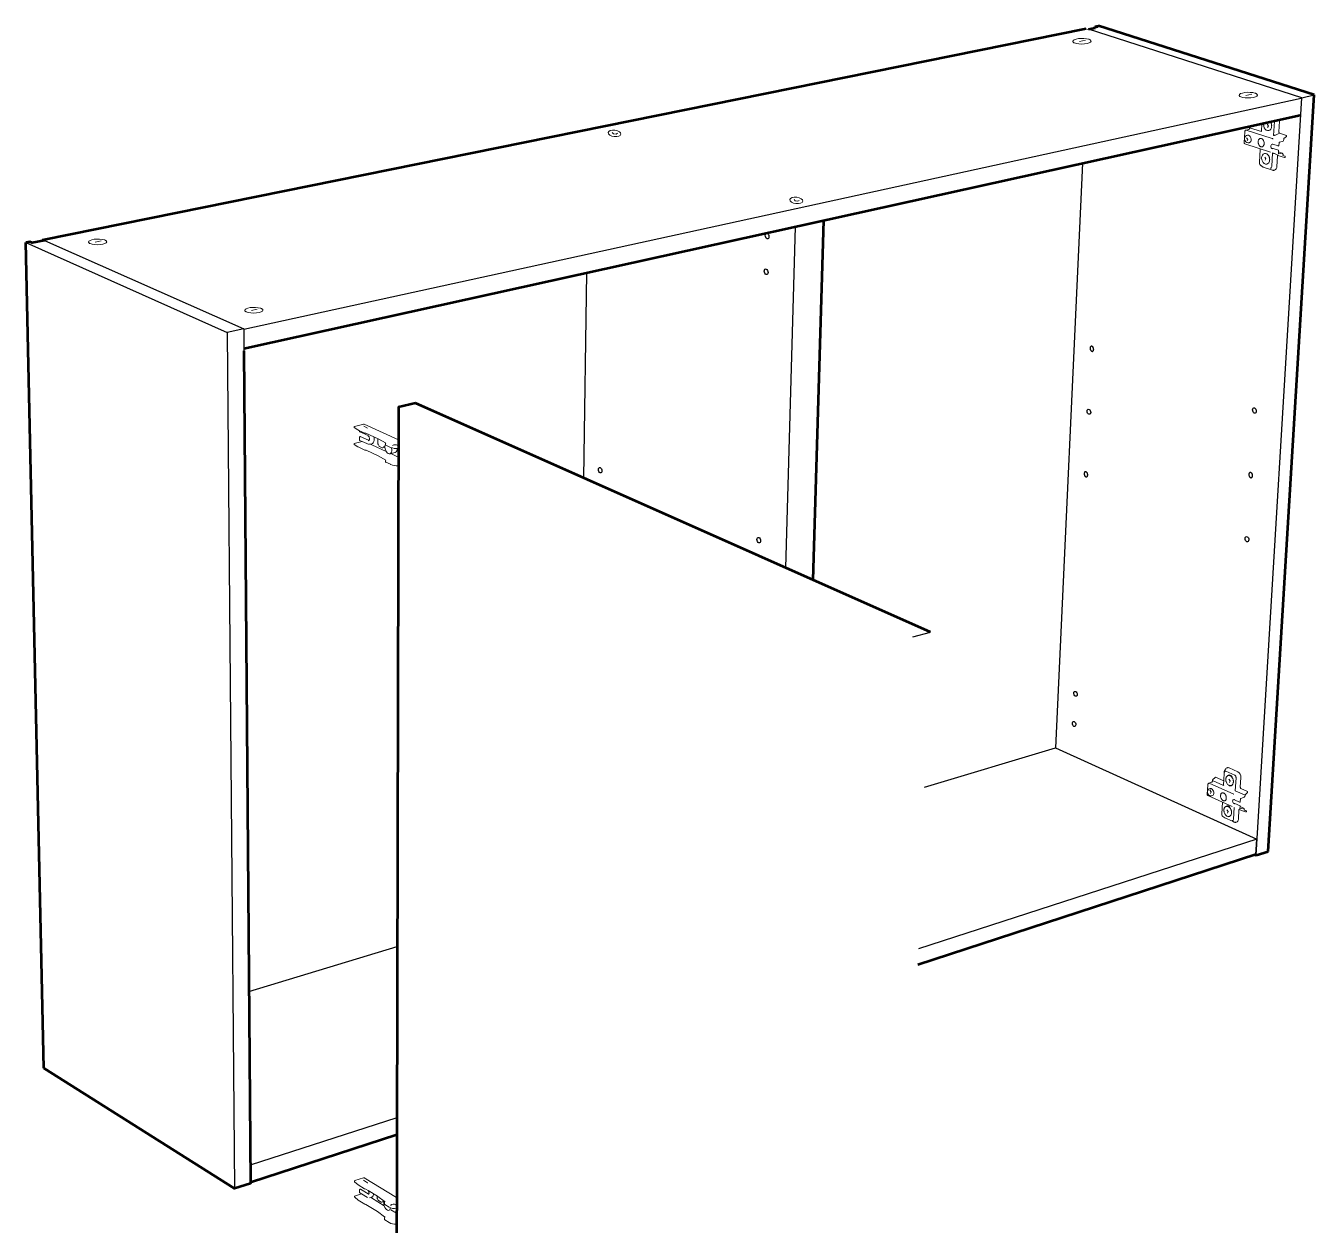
# Model space of a CAD drawing. Header units: inches. Extents: x 0.54 to 8.99, y 3.92 to 11.2.
# Drawn here: x 0.556 to 4.335, y 7.614 to 11.131 of the extents above; entities that cross this region are included whole.
import ezdxf

# ---------------------------------------------------------------- set-up
doc = ezdxf.new("R2010")
doc.units = ezdxf.units.IN
doc.header["$MEASUREMENT"] = 0
doc.layers.add('PDF_Geometry', color=7, linetype='Continuous')

msp = doc.modelspace()

# ---------------------------------------------------------------- linework, layer by layer
at = {"layer": 'PDF_Geometry', "lineweight": 53}
for points in [[(3.6662, 11.1217), (0.6053, 10.5026), (0.6054, 10.5005)], [(3.6726, 11.1211), (3.6925, 11.1252)], [(3.6726, 11.1196), (3.6726, 11.1211)], [(3.6925, 11.1252), (3.6927, 11.129)], [(3.6927, 11.129), (3.7017, 11.1308)], [(4.3347, 10.928), (3.7017, 11.1308)], [(4.1995, 8.7102), (4.3347, 10.928)], [(1.196, 10.1844), (4.2937, 10.869)], [(2.8652, 9.5061), (2.8967, 10.5603)], [(0.5682, 10.4974), (0.5561, 10.495)], [(0.6088, 8.0742), (0.5561, 10.495)], [(0.6112, 10.5017), (0.575, 10.4944), (0.5682, 10.4974)], [(1.1961, 10.1778), (1.2148, 7.7367), (1.1685, 7.7216), (0.6088, 8.0742)], [(1.6988, 10.024), (1.649, 10.0123), (1.6429, 7.4425)], [(3.2092, 9.3533), (1.6988, 10.0239)], [(4.1632, 8.7007), (3.1724, 8.3776)], [(4.1614, 8.7), (4.1643, 8.6988)], [(4.1643, 8.6988), (4.1995, 8.7102)], [(1.6439, 7.8792), (1.2148, 7.7393)]]:
    msp.add_lwpolyline(points, dxfattribs=at)
at = {"layer": 'PDF_Geometry', "lineweight": 25}
for points in [[(4.1643, 8.6988), (4.2979, 10.92), (3.6726, 11.1211)], [(3.6925, 11.1252), (3.6999, 11.1267)], [(3.6999, 11.1267), (3.6927, 11.129)], [(4.2979, 10.92), (4.3347, 10.928)], [(1.1956, 10.241), (4.2966, 10.9188)], [(3.6555, 10.728), (3.5761, 9.0142)], [(2.8967, 10.5603), (2.8122, 10.5416)], [(2.8122, 10.5416), (2.7842, 9.542)], [(0.5561, 10.495), (1.1464, 10.2313)], [(0.6053, 10.5026), (0.6085, 10.5012)], [(0.6112, 10.5017), (1.1956, 10.242), (1.1961, 10.1778)], [(2.2007, 10.4065), (2.192, 9.8049)], [(1.1956, 10.242), (1.1464, 10.2313)], [(1.1464, 10.2313), (1.1685, 7.7216)], [(3.1577, 9.3389), (3.2092, 9.3533)], [(3.192, 8.8982), (3.5761, 9.0142)], [(3.5761, 9.0142), (4.166, 8.7458)], [(4.1659, 8.7458), (3.1742, 8.4245)], [(4.1632, 8.7007), (4.1659, 8.7458)], [(1.2105, 8.2999), (1.6453, 8.4311)], [(1.6441, 7.929), (1.2144, 7.7898)]]:
    msp.add_lwpolyline(points, dxfattribs=at)
at = {"layer": 'PDF_Geometry', "lineweight": 18}
for points in [[(3.6311, 11.0807), (3.6298, 11.0813), (3.6288, 11.082), (3.6279, 11.0827), (3.6273, 11.0835), (3.6269, 11.0843), (3.6268, 11.085)], [(3.6268, 11.085), (3.6268, 11.0841)], [(3.6463, 11.0847), (3.6636, 11.0884)], [(3.673, 11.0913), (3.6732, 11.0913), (3.6735, 11.0913), (3.6737, 11.0913), (3.6739, 11.0913), (3.6741, 11.0913), (3.6743, 11.0913)], [(3.6799, 11.0864), (3.6796, 11.0873), (3.6789, 11.0881), (3.6781, 11.0889), (3.6773, 11.0894), (3.6763, 11.0901), (3.675, 11.0907), (3.6743, 11.091), (3.6743, 11.0913)], [(3.6743, 11.0906), (3.6743, 11.0909)], [(3.6801, 11.0855), (3.6801, 11.0845)], [(4.1191, 10.9225), (4.1177, 10.9232), (4.1167, 10.9239), (4.1159, 10.9246), (4.1152, 10.9254), (4.1148, 10.9261), (4.1147, 10.9269)], [(4.1147, 10.9269), (4.1147, 10.9259)], [(4.1342, 10.9265), (4.1516, 10.9302)], [(4.161, 10.9332), (4.1612, 10.9332), (4.1615, 10.9332), (4.1616, 10.9332), (4.1618, 10.9332), (4.162, 10.9332), (4.1622, 10.9332)], [(4.1679, 10.9283), (4.1675, 10.9292), (4.1669, 10.93), (4.1661, 10.9308), (4.1652, 10.9313), (4.1642, 10.932), (4.163, 10.9325), (4.1622, 10.9328), (4.1622, 10.9332)], [(4.1622, 10.9325), (4.1622, 10.9328)], [(4.1681, 10.9274), (4.1681, 10.9264)], [(4.1867, 10.8368), (4.1864, 10.8381), (4.1864, 10.8394), (4.1863, 10.8407), (4.1863, 10.842), (4.1863, 10.8433), (4.1864, 10.8445), (4.1866, 10.8454)], [(4.2059, 10.8497), (4.2063, 10.8491), (4.2069, 10.8481), (4.2076, 10.8469), (4.2081, 10.8458), (4.2085, 10.8446), (4.2089, 10.8434), (4.2093, 10.8421), (4.2096, 10.8409), (4.2097, 10.8396), (4.2098, 10.8382), (4.2099, 10.837), (4.2098, 10.8358), (4.2097, 10.8345), (4.2095, 10.8333), (4.2092, 10.8321), (4.2091, 10.832)], [(4.2063, 10.8498), (4.2063, 10.8496), (4.2064, 10.8494), (4.2065, 10.8492), (4.2065, 10.849), (4.2066, 10.8489), (4.2066, 10.8487)], [(4.2154, 10.8088), (4.2179, 10.8506)], [(4.2179, 10.8506), (4.218, 10.8509), (4.218, 10.8512), (4.2179, 10.8515), (4.2179, 10.8517), (4.2179, 10.8519), (4.2179, 10.8523)], [(4.2331, 10.8161), (4.2325, 10.8163), (4.2319, 10.8168), (4.2315, 10.8175), (4.2312, 10.8182), (4.231, 10.8191), (4.231, 10.8199), (4.2328, 10.8508)], [(4.2325, 10.8555), (4.2327, 10.8539), (4.2328, 10.8523), (4.2328, 10.8508)], [(2.2796, 10.8143), (2.2762, 10.8176)], [(2.2873, 10.8133), (2.2796, 10.8144)], [(2.2914, 10.8155), (2.2873, 10.8133)], [(4.1311, 10.7853), (4.1305, 10.7856), (4.13, 10.786), (4.1296, 10.7867), (4.1293, 10.7874), (4.1292, 10.7882), (4.1292, 10.7891), (4.1309, 10.8198)], [(4.1309, 10.8198), (4.1311, 10.8209), (4.1314, 10.8219), (4.1319, 10.8229), (4.1325, 10.8237), (4.1331, 10.8244), (4.1339, 10.8249), (4.1346, 10.8252), (4.2111, 10.7999)], [(4.1453, 10.832), (4.1452, 10.8306), (4.145, 10.8297), (4.1448, 10.829), (4.1443, 10.8282), (4.1439, 10.8277), (4.1433, 10.8272), (4.1427, 10.827), (4.1346, 10.8252)], [(4.1423, 10.8097), (4.1412, 10.81), (4.1403, 10.8101), (4.1392, 10.8099)], [(4.1453, 10.832), (4.1798, 10.8206), (4.1813, 10.8442)], [(4.1453, 10.832), (4.1454, 10.8327), (4.1456, 10.8333), (4.1458, 10.834), (4.1462, 10.8346), (4.1467, 10.835)], [(4.1493, 10.8371), (4.1467, 10.835)], [(4.1964, 10.842), (4.2001, 10.8374), (4.1981, 10.8327)], [(4.221, 10.8106), (4.2206, 10.8104), (4.2201, 10.8103), (4.2192, 10.81), (4.2184, 10.8097), (4.2174, 10.8095), (4.2165, 10.8092), (4.2154, 10.8088)], [(4.2293, 10.8145), (4.221, 10.8106)], [(4.2313, 10.8157), (4.2311, 10.8156), (4.2309, 10.8154), (4.2308, 10.8151), (4.2307, 10.8148)], [(4.2331, 10.8161), (4.2313, 10.8157)], [(4.2331, 10.8161), (4.2533, 10.8095), (4.2516, 10.8091)], [(4.2068, 10.7601), (4.131, 10.7851)], [(4.1362, 10.8024), (4.14, 10.7977), (4.1379, 10.7931)], [(4.1435, 10.7879), (4.1435, 10.7878), (4.1434, 10.7878), (4.1433, 10.7878), (4.1432, 10.7879)], [(4.1485, 10.7922), (4.1485, 10.7922)], [(4.1783, 10.7759), (4.1772, 10.7765), (4.176, 10.7773), (4.1749, 10.7782), (4.1744, 10.7788), (4.1738, 10.7793), (4.1728, 10.7806), (4.172, 10.7822), (4.1713, 10.7837), (4.1709, 10.7854), (4.1705, 10.7869), (4.1703, 10.7883), (4.1702, 10.7898), (4.1702, 10.7912), (4.1704, 10.7925), (4.1706, 10.7939), (4.171, 10.7952), (4.1715, 10.7963), (4.1722, 10.7976), (4.173, 10.7986), (4.1739, 10.7995), (4.1749, 10.8001), (4.1755, 10.8004), (4.1762, 10.8006), (4.1767, 10.8007), (4.1774, 10.8008), (4.1785, 10.8007), (4.1797, 10.8004)], [(4.1764, 10.7702), (4.1763, 10.7697), (4.1762, 10.7693), (4.1761, 10.7689), (4.176, 10.7686), (4.1759, 10.7683), (4.1759, 10.7679)], [(4.2145, 10.7994), (4.2137, 10.7996), (4.213, 10.7997), (4.212, 10.7999), (4.2111, 10.7999)], [(4.2129, 10.771), (4.2126, 10.7708), (4.2123, 10.7704), (4.2122, 10.7701)], [(4.2146, 10.7714), (4.2129, 10.771)], [(4.2131, 10.784), (4.2287, 10.7788), (4.2288, 10.7785), (4.2289, 10.7783), (4.2291, 10.7781)], [(4.2131, 10.784), (4.2131, 10.7837), (4.2132, 10.7835), (4.2134, 10.7834)], [(4.2303, 10.7661), (4.2146, 10.7714)], [(4.2291, 10.7781), (4.2292, 10.7781), (4.2293, 10.7781), (4.231, 10.7785)], [(4.231, 10.7785), (4.2316, 10.7878)], [(4.2328, 10.7896), (4.2324, 10.7893), (4.2319, 10.789), (4.2317, 10.7884), (4.2316, 10.7878)], [(4.1737, 10.7307), (4.1759, 10.7679)], [(4.1756, 10.7687), (4.1757, 10.7687), (4.1758, 10.7687)], [(4.1759, 10.7679), (4.1759, 10.7681)], [(4.1894, 10.7456), (4.1932, 10.741), (4.1912, 10.7364)], [(4.1979, 10.7537), (4.1976, 10.7539), (4.1972, 10.7544), (4.1968, 10.7547), (4.1963, 10.755), (4.1959, 10.7552), (4.1955, 10.7554), (4.1952, 10.7554)], [(4.1978, 10.7536), (4.1979, 10.7537), (4.1979, 10.7538)], [(4.1983, 10.7531), (4.1981, 10.7535), (4.1979, 10.7537)], [(4.199, 10.7524), (4.1997, 10.7516), (4.2004, 10.7506), (4.2011, 10.7496), (4.2016, 10.7485), (4.2022, 10.7473), (4.2027, 10.7461), (4.2031, 10.7449), (4.2033, 10.7436), (4.2036, 10.7423), (4.2038, 10.7411), (4.2039, 10.7398), (4.204, 10.7385), (4.2039, 10.7373), (4.2038, 10.7361), (4.2036, 10.7349), (4.2033, 10.7336), (4.2033, 10.7335)], [(4.2102, 10.7181), (4.2125, 10.7582)], [(4.2125, 10.7591), (4.2125, 10.7591)], [(4.2142, 10.7576), (4.2126, 10.7582)], [(4.2152, 10.7574), (4.2157, 10.7571), (4.2162, 10.7568), (4.2166, 10.7565), (4.2169, 10.7563), (4.2174, 10.756), (4.2178, 10.7559)], [(4.2257, 10.7528), (4.2178, 10.7559)], [(4.2258, 10.7546), (4.2258, 10.7546)], [(4.2267, 10.751), (4.2268, 10.751), (4.2269, 10.751), (4.227, 10.751), (4.227, 10.751), (4.2272, 10.751), (4.2273, 10.751), (4.2271, 10.7511), (4.227, 10.7513), (4.227, 10.7516)], [(4.2269, 10.749), (4.227, 10.7498), (4.2271, 10.7503), (4.2275, 10.7509), (4.2273, 10.751)], [(4.2275, 10.7509), (4.2475, 10.7442), (4.2473, 10.7444), (4.2473, 10.7446), (4.2472, 10.7449)], [(4.2298, 10.7569), (4.23, 10.7609)], [(4.2301, 10.7559), (4.2308, 10.7556), (4.2303, 10.7556), (4.2301, 10.7559), (4.2298, 10.7563), (4.2298, 10.7569)], [(4.2405, 10.7573), (4.23, 10.7609), (4.2303, 10.7661)], [(4.2405, 10.7573), (4.2398, 10.7575), (4.2389, 10.7574), (4.2308, 10.7556)], [(4.2431, 10.7523), (4.2431, 10.7535), (4.2429, 10.7546), (4.2425, 10.7555), (4.242, 10.7564), (4.2413, 10.757), (4.2405, 10.7573)], [(4.2431, 10.7523), (4.243, 10.7509), (4.2496, 10.7481)], [(4.2477, 10.7442), (4.2476, 10.7442), (4.2475, 10.7442)], [(4.2496, 10.7481), (4.2494, 10.7446), (4.2477, 10.7442)], [(4.1808, 10.7196), (4.1813, 10.7191), (4.1822, 10.7183), (4.183, 10.7177), (4.1838, 10.7172), (4.1846, 10.7167), (4.1854, 10.7164), (4.1852, 10.7165), (4.1851, 10.7167), (4.1851, 10.717)], [(2.8125, 10.6179), (2.8092, 10.6211)], [(2.8203, 10.6168), (2.8125, 10.6179)], [(2.8244, 10.619), (2.8203, 10.6168)], [(0.7448, 10.4922), (0.7434, 10.4929), (0.7424, 10.4935), (0.7416, 10.4943), (0.7409, 10.4951), (0.7405, 10.4958), (0.7404, 10.4966)], [(0.7404, 10.4966), (0.7404, 10.4956)], [(0.7599, 10.4962), (0.7773, 10.4999)], [(0.7867, 10.5029), (0.7869, 10.5029), (0.7872, 10.5029), (0.7873, 10.5029), (0.7875, 10.5029), (0.7877, 10.5029), (0.7879, 10.5029)], [(0.7936, 10.498), (0.7932, 10.4988), (0.7925, 10.4997), (0.7918, 10.5004), (0.7909, 10.501), (0.7899, 10.5017), (0.7887, 10.5022), (0.7879, 10.5025), (0.7879, 10.5029)], [(0.7879, 10.5021), (0.7879, 10.5025)], [(0.7938, 10.497), (0.7938, 10.4961)], [(1.2025, 10.2921), (1.2012, 10.2928), (1.2002, 10.2934), (1.1993, 10.2942), (1.1987, 10.2949), (1.1983, 10.2957), (1.1982, 10.2964)], [(1.1982, 10.2964), (1.1982, 10.2955)], [(1.2177, 10.2961), (1.235, 10.2998)], [(1.2444, 10.3028), (1.2446, 10.3028), (1.2449, 10.3028), (1.2451, 10.3028), (1.2453, 10.3028), (1.2455, 10.3028), (1.2457, 10.3028)], [(1.2513, 10.2979), (1.251, 10.2987), (1.2503, 10.2996), (1.2495, 10.3003), (1.2487, 10.3009), (1.2477, 10.3015), (1.2464, 10.3021), (1.2457, 10.3024), (1.2457, 10.3028)], [(1.2457, 10.302), (1.2457, 10.3024)], [(1.2515, 10.2969), (1.2515, 10.296)], [(1.52, 9.9565), (1.52, 9.9564), (1.5199, 9.9564), (1.5198, 9.9564), (1.5198, 9.9564), (1.5197, 9.9564), (1.5196, 9.9564), (1.5196, 9.9562), (1.5195, 9.9562), (1.5195, 9.9562), (1.5194, 9.9561), (1.5194, 9.956), (1.5193, 9.956), (1.5193, 9.9559), (1.5193, 9.9558), (1.5193, 9.9557), (1.5193, 9.9556), (1.5193, 9.9555), (1.5194, 9.9554)], [(1.5193, 9.953), (1.5193, 9.9528), (1.5194, 9.9527), (1.5194, 9.9554)], [(1.5194, 9.9554), (1.5195, 9.9558), (1.5196, 9.9562), (1.5199, 9.9563), (1.5203, 9.9564), (1.5202, 9.9565), (1.52, 9.9565)], [(1.5195, 9.9527), (1.5194, 9.9527)], [(1.5303, 9.9458), (1.5195, 9.9527)], [(1.5203, 9.9564), (1.5473, 9.9628)], [(1.5348, 9.9413), (1.5348, 9.9437), (1.5303, 9.9458)], [(1.5538, 9.9362), (1.5503, 9.9366), (1.5348, 9.9437)], [(1.535, 9.9436), (1.535, 9.9411), (1.5348, 9.9412), (1.5348, 9.9413)], [(1.5348, 9.9413), (1.5348, 9.9412), (1.5348, 9.9411), (1.5348, 9.941), (1.5348, 9.941), (1.5349, 9.941), (1.5349, 9.9409), (1.5349, 9.9408), (1.535, 9.9408), (1.535, 9.9407), (1.5351, 9.9407), (1.5351, 9.9406), (1.5352, 9.9406), (1.5352, 9.9405), (1.5353, 9.9405), (1.5354, 9.9405), (1.5351, 9.9408), (1.535, 9.9411)], [(1.5615, 9.9142), (1.5623, 9.9147), (1.5629, 9.9156), (1.5634, 9.9166), (1.5637, 9.9178), (1.5639, 9.9191), (1.5639, 9.9207), (1.5637, 9.9222), (1.5634, 9.9238), (1.5629, 9.9252), (1.5623, 9.9266), (1.5615, 9.9278), (1.5607, 9.9289), (1.5598, 9.9297), (1.5356, 9.9406)], [(1.5488, 9.9627), (1.5486, 9.9628), (1.5483, 9.9629), (1.5481, 9.9629), (1.5477, 9.9629), (1.5474, 9.9629), (1.547, 9.9629), (1.5472, 9.9629), (1.5473, 9.9628)], [(1.5473, 9.9628), (1.548, 9.9628), (1.5488, 9.9627)], [(1.5478, 9.9568), (1.5584, 9.9514)], [(1.6488, 9.9173), (1.5488, 9.9627)], [(1.5193, 9.9063), (1.5194, 9.9063)], [(1.5193, 9.9062), (1.5193, 9.9063)], [(1.5193, 9.9038), (1.5193, 9.9037), (1.5193, 9.9036), (1.5193, 9.9035), (1.5194, 9.9035), (1.5194, 9.9034), (1.5194, 9.9033), (1.5195, 9.9033), (1.5195, 9.9032), (1.5195, 9.9031), (1.5196, 9.9031), (1.5196, 9.903), (1.5197, 9.903), (1.5198, 9.903), (1.5198, 9.9029), (1.5195, 9.9032), (1.5194, 9.9036)], [(1.5193, 9.9038), (1.5193, 9.9037), (1.5194, 9.9036)], [(1.5194, 9.9063), (1.5194, 9.9062), (1.5195, 9.9062), (1.5427, 9.9117)], [(1.5194, 9.9036), (1.5194, 9.9063)], [(1.5306, 9.8959), (1.5304, 9.8962), (1.5303, 9.8966), (1.5194, 9.9036)], [(1.5348, 9.9156), (1.5348, 9.9253), (1.5348, 9.9254), (1.5348, 9.9255), (1.5348, 9.9256), (1.5349, 9.9256), (1.5349, 9.9257), (1.5349, 9.9257), (1.535, 9.9257), (1.535, 9.9258), (1.5351, 9.926), (1.5352, 9.926), (1.5352, 9.926), (1.5353, 9.926), (1.5353, 9.9261), (1.5354, 9.9261), (1.5355, 9.9261), (1.5356, 9.9261)], [(1.535, 9.9251), (1.5348, 9.9252), (1.5348, 9.9253)], [(1.5426, 9.9118), (1.535, 9.9153), (1.5348, 9.9154), (1.5348, 9.9156)], [(1.5355, 9.9261), (1.5356, 9.9261), (1.5357, 9.9261), (1.5354, 9.9259), (1.5351, 9.9256), (1.535, 9.9251)], [(1.5356, 9.9261), (1.5371, 9.9265), (1.5372, 9.9265), (1.5372, 9.9265), (1.5373, 9.9265), (1.5374, 9.9265), (1.5375, 9.9265), (1.5376, 9.9265)], [(1.5372, 9.9265), (1.5357, 9.9261)], [(1.5376, 9.9265), (1.5374, 9.9265), (1.5372, 9.9265), (1.5372, 9.9265), (1.5371, 9.9265)], [(1.5616, 9.9156), (1.5614, 9.9156), (1.5611, 9.9156), (1.5372, 9.9265)], [(1.5425, 9.9118), (1.5629, 9.9034)], [(1.5896, 9.9198), (1.5538, 9.9361)], [(1.5592, 9.9295), (1.559, 9.9298), (1.5589, 9.9303)], [(1.5622, 9.9154), (1.5621, 9.9153), (1.5617, 9.9151), (1.5614, 9.915), (1.5609, 9.915), (1.5603, 9.915)], [(1.5621, 9.9154), (1.5616, 9.9155), (1.5611, 9.9156)], [(1.5633, 9.9038), (1.571, 9.9056)], [(1.5658, 9.9043), (1.5711, 9.9019)], [(1.5711, 9.9019), (1.6133, 9.8826)], [(1.589, 9.9201), (1.589, 9.9055)], [(1.5897, 9.9024), (1.5894, 9.9034), (1.5891, 9.9044), (1.589, 9.9054)], [(1.5913, 9.9189), (1.5896, 9.9198)], [(1.5902, 9.9021), (1.5921, 9.8981), (1.5927, 9.8975), (1.5931, 9.8971), (1.6015, 9.8935)], [(1.6096, 9.8951), (1.6095, 9.8971), (1.6096, 9.899), (1.6099, 9.9009), (1.6102, 9.9026), (1.6107, 9.9042), (1.6114, 9.9056), (1.6114, 9.9077), (1.5914, 9.9189)], [(1.6114, 9.9056), (1.6116, 9.9058), (1.6117, 9.9062)], [(1.6121, 9.9073), (1.6121, 9.9073), (1.612, 9.9073)], [(1.5307, 9.8959), (1.5306, 9.8959)], [(1.5506, 9.8868), (1.5306, 9.8959)], [(1.5507, 9.8868), (1.5506, 9.8868)], [(1.5541, 9.8862), (1.5507, 9.8868)], [(1.5541, 9.8862), (1.5541, 9.8862)], [(1.5898, 9.8698), (1.5541, 9.8862)], [(1.5898, 9.8698), (1.612, 9.8574), (1.6113, 9.8554)], [(1.6031, 9.8938), (1.6026, 9.8935), (1.602, 9.8933), (1.6015, 9.8935)], [(1.6015, 9.8935), (1.603, 9.8937)], [(1.603, 9.8937), (1.603, 9.8938), (1.6031, 9.8938)], [(1.603, 9.8937), (1.603, 9.8937)], [(1.6032, 9.8939), (1.6031, 9.8938)], [(1.604, 9.8951), (1.6044, 9.8954), (1.6048, 9.8956)], [(1.6063, 9.896), (1.6048, 9.8956), (1.6052, 9.8956), (1.6057, 9.8955)], [(1.608, 9.8958), (1.6077, 9.8959), (1.6074, 9.896), (1.6071, 9.896), (1.6068, 9.8961), (1.6066, 9.896), (1.6063, 9.896), (1.6068, 9.896), (1.6072, 9.8959)], [(1.6096, 9.8948), (1.6072, 9.8959), (1.6076, 9.8959), (1.608, 9.8958)], [(1.6091, 9.8939), (1.6097, 9.894)], [(1.6097, 9.8938), (1.6094, 9.8938), (1.6091, 9.8939)], [(1.6268, 9.8765), (1.6487, 9.8665)], [(1.6113, 9.8525), (1.6113, 9.8552), (1.6113, 9.8553), (1.6113, 9.8554)], [(1.6124, 9.8513), (1.6117, 9.8517), (1.6114, 9.8521), (1.6113, 9.8525)], [(1.6121, 9.8578), (1.612, 9.8579), (1.6119, 9.8579)], [(1.6128, 9.8507), (1.6125, 9.851), (1.6124, 9.8513)], [(4.0802, 8.9554), (4.0815, 8.9557), (4.0826, 8.9557), (4.0839, 8.9554), (4.0851, 8.955)], [(4.0362, 8.9178), (4.0361, 8.9165), (4.036, 8.9157), (4.0358, 8.915), (4.0354, 8.9143), (4.0349, 8.9137), (4.0343, 8.9133), (4.0338, 8.913), (4.026, 8.9105)], [(4.0377, 8.9207), (4.0372, 8.9203), (4.0368, 8.9197), (4.0365, 8.9191), (4.0363, 8.9185), (4.0362, 8.9178), (4.0687, 8.9036)], [(4.0432, 8.9263), (4.0432, 8.9256), (4.0377, 8.9207)], [(4.0438, 8.9272), (4.0435, 8.9271), (4.0433, 8.9267), (4.0432, 8.9263)], [(4.0455, 8.9277), (4.0438, 8.9272)], [(4.0455, 8.9277), (4.0691, 8.9172), (4.0685, 8.9079)], [(4.0762, 8.9147), (4.0759, 8.9159), (4.0756, 8.9171), (4.0753, 8.9184), (4.0752, 8.9196), (4.0751, 8.9207), (4.0752, 8.922), (4.0752, 8.9231), (4.0754, 8.9242), (4.0757, 8.9253), (4.076, 8.9263), (4.0764, 8.9274), (4.0768, 8.9283), (4.0773, 8.9291), (4.0779, 8.9299), (4.0785, 8.9307), (4.0793, 8.9312), (4.08, 8.9318), (4.0808, 8.9322), (4.0817, 8.9325), (4.0825, 8.9327), (4.0833, 8.9329), (4.0841, 8.9329), (4.0849, 8.9329), (4.0858, 8.9327), (4.0869, 8.9325), (4.0881, 8.932), (4.0891, 8.9314), (4.09, 8.9309), (4.0908, 8.9303), (4.0916, 8.9295), (4.0917, 8.9294)], [(4.1053, 8.9262), (4.1053, 8.927), (4.1052, 8.9278), (4.1051, 8.9286), (4.1049, 8.9293), (4.1046, 8.93), (4.1043, 8.9308), (4.1039, 8.9313), (4.1036, 8.9319), (4.1031, 8.9324), (4.1026, 8.9329), (4.102, 8.9333), (4.1015, 8.9337), (4.0759, 8.945)], [(4.0844, 8.9218), (4.0882, 8.9172), (4.0862, 8.9126)], [(4.0914, 8.9297), (4.0914, 8.9299), (4.0914, 8.93), (4.091, 8.9305), (4.0905, 8.9309), (4.0901, 8.9312), (4.0897, 8.9315), (4.0893, 8.9317), (4.0889, 8.9318), (4.0885, 8.9319), (4.0883, 8.932), (4.0882, 8.932)], [(4.0924, 8.9287), (4.0923, 8.9289), (4.0918, 8.9294), (4.0915, 8.93), (4.0914, 8.93)], [(4.0918, 8.9295), (4.0917, 8.9294)], [(4.0917, 8.9294), (4.0923, 8.9288), (4.0931, 8.9278), (4.0938, 8.9269), (4.0945, 8.9259), (4.095, 8.9248), (4.0956, 8.9238), (4.0961, 8.9226), (4.0966, 8.9214), (4.0969, 8.9203), (4.0972, 8.919), (4.0974, 8.9178), (4.0976, 8.9167), (4.0976, 8.9155), (4.0976, 8.9142), (4.0976, 8.9131), (4.0974, 8.912), (4.0974, 8.9116)], [(4.1031, 8.8879), (4.1053, 8.9262)], [(4.0224, 8.8739), (4.0218, 8.8743), (4.0213, 8.8748), (4.021, 8.8754), (4.0209, 8.8762), (4.0209, 8.877), (4.0225, 8.9053)], [(4.0332, 8.8731), (4.0325, 8.8729), (4.0316, 8.8728), (4.0309, 8.8728), (4.03, 8.8729), (4.0293, 8.8731), (4.0285, 8.8733), (4.0277, 8.8737), (4.0269, 8.8742), (4.0261, 8.8748), (4.0254, 8.8755), (4.0246, 8.8763), (4.0241, 8.8771), (4.0234, 8.8782), (4.0229, 8.8792), (4.0225, 8.8803), (4.0221, 8.8814), (4.0218, 8.8825), (4.0217, 8.8836), (4.0216, 8.8848), (4.0216, 8.8859), (4.0217, 8.887), (4.022, 8.8881), (4.0223, 8.8891), (4.0227, 8.8901), (4.0233, 8.8909), (4.0239, 8.8917), (4.0246, 8.8923), (4.0253, 8.8928), (4.0259, 8.8932), (4.0267, 8.8935)], [(4.0225, 8.9053), (4.0226, 8.9062), (4.0229, 8.9073), (4.0234, 8.9081), (4.0239, 8.9089), (4.0245, 8.9097), (4.0253, 8.9102), (4.0261, 8.9105), (4.0987, 8.8779)], [(4.0294, 8.8943), (4.0267, 8.8935)], [(4.0305, 8.8931), (4.0295, 8.8935), (4.0286, 8.8937), (4.0277, 8.8937), (4.0267, 8.8935)], [(4.0282, 8.8894), (4.032, 8.8848), (4.03, 8.8801)], [(4.0332, 8.894), (4.0323, 8.8943), (4.0312, 8.8945), (4.0303, 8.8945), (4.0295, 8.8943)], [(4.0383, 8.8888), (4.0383, 8.8887), (4.0383, 8.8886)], [(4.0677, 8.859), (4.0665, 8.8596), (4.0654, 8.8604), (4.0644, 8.8615), (4.0638, 8.862), (4.0633, 8.8627), (4.0624, 8.864), (4.0616, 8.8654), (4.061, 8.8669), (4.0605, 8.8685), (4.0601, 8.87), (4.0599, 8.8714), (4.0599, 8.8727), (4.0599, 8.874), (4.06, 8.8753), (4.0603, 8.8765), (4.0606, 8.8776), (4.0611, 8.8786), (4.0617, 8.8797), (4.0625, 8.8805), (4.0634, 8.8812), (4.0644, 8.8817), (4.0649, 8.8819), (4.0655, 8.8819), (4.0661, 8.882), (4.0666, 8.882), (4.0678, 8.8818), (4.069, 8.8814)], [(4.069, 8.8814), (4.0701, 8.8807), (4.0713, 8.88), (4.0723, 8.8789), (4.0729, 8.8784), (4.0733, 8.8777), (4.0742, 8.8764), (4.0751, 8.8749), (4.0757, 8.8733), (4.0762, 8.8717), (4.0765, 8.8703), (4.0766, 8.869), (4.0767, 8.8676), (4.0767, 8.8663), (4.0766, 8.8651), (4.0764, 8.8638), (4.076, 8.8628), (4.0755, 8.8617), (4.075, 8.8607), (4.0741, 8.8599), (4.0733, 8.8591), (4.0723, 8.8586), (4.0717, 8.8585), (4.0712, 8.8583), (4.0706, 8.8583), (4.07, 8.8583), (4.0688, 8.8585), (4.0677, 8.859)], [(4.0685, 8.9079), (4.0685, 8.9072), (4.0685, 8.9064), (4.0686, 8.9056), (4.0688, 8.9049), (4.0689, 8.904), (4.0692, 8.903)], [(4.069, 8.9156), (4.0688, 8.9155), (4.0687, 8.9152), (4.0686, 8.915)], [(4.0687, 8.9036), (4.0687, 8.9036)], [(4.1299, 8.8758), (4.1031, 8.8879)], [(4.0655, 8.8545), (4.0224, 8.8739)], [(4.036, 8.8739), (4.0332, 8.8731)], [(4.0943, 8.8414), (4.0655, 8.8545)], [(4.097, 8.8758), (4.097, 8.8758)], [(4.1005, 8.8503), (4.1002, 8.8501), (4.1, 8.8497), (4.0999, 8.8494)], [(4.1021, 8.8508), (4.1005, 8.8503)], [(4.1006, 8.8621), (4.1007, 8.8618), (4.1009, 8.8616)], [(4.1009, 8.8616), (4.1158, 8.8549)], [(4.1171, 8.8441), (4.1021, 8.8508)], [(4.1158, 8.8549), (4.116, 8.8548), (4.1161, 8.8549), (4.1178, 8.8554)], [(4.1275, 8.8369), (4.117, 8.8417), (4.1172, 8.8441)], [(4.1178, 8.8554), (4.1183, 8.8639)], [(4.1195, 8.8657), (4.119, 8.8654), (4.1186, 8.8651), (4.1184, 8.8645), (4.1183, 8.8639)], [(4.0947, 8.7989), (4.0729, 8.8088)], [(4.0747, 8.8076), (4.0746, 8.8078), (4.0745, 8.808)], [(4.0788, 8.8319), (4.0826, 8.8273), (4.0805, 8.8227)], [(4.0861, 8.8392), (4.0861, 8.8394), (4.0861, 8.8396)], [(4.0874, 8.8379), (4.087, 8.8383), (4.0867, 8.839), (4.0862, 8.8395), (4.0861, 8.8396)], [(4.0863, 8.839), (4.0869, 8.8383), (4.0877, 8.8375), (4.0883, 8.8365), (4.089, 8.8355), (4.0897, 8.8345), (4.0901, 8.8334), (4.0907, 8.8322), (4.0911, 8.831), (4.0915, 8.8299), (4.0918, 8.8287), (4.092, 8.8275), (4.0921, 8.8262), (4.0922, 8.8251), (4.0922, 8.8239), (4.0922, 8.8228), (4.092, 8.8216), (4.092, 8.8212)], [(4.0982, 8.8046), (4.1002, 8.8388)], [(4.1001, 8.8403), (4.1001, 8.8403)], [(4.1124, 8.805), (4.1122, 8.8034), (4.112, 8.8019), (4.1115, 8.8005), (4.1108, 8.7992), (4.1101, 8.7982), (4.1092, 8.7973), (4.1082, 8.7967), (4.1071, 8.7962)], [(4.1337, 8.8259), (4.1335, 8.8261), (4.1335, 8.8264), (4.114, 8.8326), (4.1124, 8.805)], [(4.114, 8.8326), (4.1138, 8.8327)], [(4.1166, 8.8356), (4.117, 8.8417)], [(4.1167, 8.8349), (4.1176, 8.8345), (4.1173, 8.8345), (4.1169, 8.8347), (4.1167, 8.8351), (4.1166, 8.8356)], [(4.1275, 8.8369), (4.1269, 8.8371), (4.1261, 8.8372), (4.1254, 8.837), (4.1176, 8.8346)], [(4.1295, 8.8328), (4.1294, 8.8337), (4.1293, 8.8346), (4.1291, 8.8354), (4.1287, 8.8361), (4.1282, 8.8365), (4.1275, 8.8369)], [(4.1294, 8.8325), (4.1295, 8.8328)], [(4.1294, 8.8325), (4.1294, 8.8314), (4.1357, 8.8296)], [(4.1357, 8.8296), (4.1294, 8.8325)], [(4.1335, 8.8264), (4.1335, 8.8271)], [(4.134, 8.8259), (4.1338, 8.8259), (4.1337, 8.8259)], [(4.1357, 8.8296), (4.1356, 8.8264), (4.134, 8.8259)], [(4.0937, 8.8009), (4.0937, 8.8003), (4.0939, 8.7996), (4.0942, 8.7991), (4.0947, 8.7989)], [(4.1, 8.7957), (4.0953, 8.7986), (4.0951, 8.7987), (4.095, 8.7987), (4.0949, 8.7988), (4.0947, 8.7989)], [(4.1002, 8.7961), (4.1009, 8.7958), (4.1018, 8.7956), (4.1025, 8.7954), (4.1036, 8.7954), (4.1045, 8.7955), (4.1055, 8.7957), (4.1071, 8.7962)], [(1.5213, 7.745), (1.547, 7.7536)], [(1.5489, 7.7534), (1.5487, 7.7534), (1.5484, 7.7536), (1.5481, 7.7536), (1.5477, 7.7537), (1.5474, 7.7537), (1.5471, 7.7536), (1.5467, 7.7536), (1.5469, 7.7536), (1.547, 7.7536)], [(1.547, 7.7536), (1.5476, 7.7536), (1.5483, 7.7536), (1.5489, 7.7534)], [(1.6436, 7.6956), (1.5489, 7.7534)], [(1.5205, 7.744), (1.5206, 7.7444), (1.5207, 7.7447), (1.521, 7.7448), (1.5213, 7.745), (1.5212, 7.745), (1.5211, 7.745)], [(1.5211, 7.745), (1.521, 7.745), (1.5209, 7.745), (1.5209, 7.745), (1.5208, 7.745), (1.5207, 7.745), (1.5207, 7.7448), (1.5206, 7.7448), (1.5206, 7.7448), (1.5206, 7.7447), (1.5206, 7.7446), (1.5205, 7.7446), (1.5205, 7.7445), (1.5205, 7.7444), (1.5205, 7.7443), (1.5205, 7.7442), (1.5205, 7.7441), (1.5206, 7.744)], [(1.5205, 7.7419), (1.5205, 7.7418), (1.5205, 7.7416), (1.5205, 7.744)], [(1.5206, 7.7416), (1.5205, 7.7416), (1.5205, 7.7416)], [(1.5308, 7.7326), (1.5206, 7.7416)], [(1.5607, 7.7158), (1.5532, 7.7203), (1.5499, 7.721), (1.5308, 7.7326)], [(1.5352, 7.7096), (1.5352, 7.7184), (1.5352, 7.7185), (1.5352, 7.7186), (1.5352, 7.7187), (1.5353, 7.7187), (1.5353, 7.7188), (1.5353, 7.7189), (1.5354, 7.7189), (1.5354, 7.719), (1.5355, 7.719), (1.5355, 7.7191), (1.5355, 7.7191), (1.5355, 7.7192), (1.5356, 7.7192), (1.5357, 7.7192), (1.5357, 7.7193)], [(1.5354, 7.7181), (1.5352, 7.7182), (1.5352, 7.7184)], [(1.5403, 7.7062), (1.5354, 7.7093), (1.5352, 7.7094), (1.5352, 7.7096)], [(1.5357, 7.7192), (1.5359, 7.7192), (1.536, 7.7192), (1.5357, 7.719), (1.5355, 7.7186), (1.5354, 7.7182)], [(1.5357, 7.7192), (1.5372, 7.7197), (1.5373, 7.7197), (1.5374, 7.7197), (1.5375, 7.7197), (1.5376, 7.7197), (1.5377, 7.7197), (1.5378, 7.7197), (1.5379, 7.7197), (1.5379, 7.7197), (1.538, 7.7197)], [(1.5375, 7.7196), (1.536, 7.7192)], [(1.538, 7.7196), (1.5378, 7.7197), (1.5375, 7.7196), (1.5373, 7.7197), (1.5373, 7.7197)], [(1.5608, 7.7057), (1.5605, 7.7058), (1.5603, 7.7058), (1.5375, 7.7196)], [(1.5588, 7.7385), (1.5583, 7.7387), (1.5578, 7.7386), (1.5462, 7.7458)], [(1.5872, 7.6994), (1.5607, 7.7158)], [(1.5619, 7.7056), (1.5621, 7.7057), (1.5623, 7.7062), (1.5624, 7.7067), (1.5626, 7.7073), (1.5627, 7.7081), (1.5627, 7.7091), (1.5626, 7.7101), (1.5624, 7.7112), (1.5623, 7.712), (1.562, 7.7127), (1.5618, 7.7134), (1.5614, 7.7142), (1.5611, 7.7148), (1.5608, 7.7155), (1.5607, 7.7158)], [(1.5204, 7.6973), (1.5204, 7.6973), (1.5204, 7.6972), (1.5205, 7.6971), (1.5205, 7.697), (1.5205, 7.6969), (1.5206, 7.6969), (1.5206, 7.6968), (1.5207, 7.6968), (1.5207, 7.6967), (1.5206, 7.6969), (1.5205, 7.6972)], [(1.5205, 7.6996), (1.5206, 7.6995), (1.5405, 7.7062)], [(1.5205, 7.6996), (1.5206, 7.6996)], [(1.5205, 7.6972), (1.5205, 7.6996)], [(1.5205, 7.6996), (1.5205, 7.6996)], [(1.5205, 7.6973), (1.5205, 7.6973), (1.5206, 7.6972)], [(1.531, 7.6876), (1.5207, 7.6967)], [(1.5311, 7.6876), (1.531, 7.6876)], [(1.5501, 7.6759), (1.5311, 7.6876)], [(1.5403, 7.7062), (1.558, 7.6953)], [(1.5502, 7.6759), (1.5501, 7.6759)], [(1.5502, 7.6759), (1.5535, 7.6752), (1.5534, 7.6752)], [(1.5535, 7.6752), (1.5875, 7.6543), (1.5874, 7.6543)], [(1.5616, 7.7052), (1.5609, 7.7054), (1.5603, 7.7058)], [(1.5608, 7.7057), (1.5611, 7.7055), (1.5615, 7.7054), (1.5617, 7.7053)], [(1.561, 7.7048), (1.5613, 7.705), (1.5616, 7.7052), (1.5618, 7.7055), (1.5619, 7.7056)], [(1.5637, 7.6944), (1.571, 7.6967)], [(1.5677, 7.6956), (1.5697, 7.6944)], [(1.6074, 7.6712), (1.5697, 7.6944), (1.5696, 7.6953), (1.5694, 7.6962)], [(1.571, 7.6967), (1.572, 7.6972), (1.573, 7.6979), (1.5738, 7.6989), (1.5745, 7.7), (1.575, 7.7013), (1.5755, 7.7028), (1.5758, 7.7045), (1.5759, 7.7063)], [(1.5867, 7.6997), (1.5867, 7.6946)], [(1.5874, 7.6916), (1.587, 7.6926), (1.5868, 7.6936), (1.5867, 7.6946)], [(1.5889, 7.6982), (1.5872, 7.6994)], [(1.5893, 7.688), (1.5874, 7.6916)], [(1.607, 7.6846), (1.5889, 7.6982)], [(1.5893, 7.688), (1.5897, 7.6873), (1.5901, 7.6868), (1.5907, 7.6863), (1.5985, 7.6815)], [(1.5985, 7.6815), (1.6, 7.6821)], [(1.5999, 7.6821), (1.6002, 7.6821), (1.6005, 7.6821)], [(1.6003, 7.6819), (1.6001, 7.682), (1.6, 7.6821)], [(1.6006, 7.6822), (1.6001, 7.6817)], [(1.601, 7.6826), (1.6012, 7.6828), (1.6015, 7.6829)], [(1.6015, 7.6829), (1.6019, 7.6829), (1.6026, 7.6827)], [(1.6026, 7.6827), (1.604, 7.6832)], [(1.6029, 7.6834), (1.6034, 7.6834), (1.604, 7.6832)], [(1.604, 7.6832), (1.6045, 7.6833), (1.6049, 7.6831)], [(1.6049, 7.6831), (1.6064, 7.6823), (1.6066, 7.6835), (1.607, 7.6846)], [(1.6059, 7.6806), (1.6063, 7.6808)], [(1.6062, 7.6805), (1.606, 7.6806), (1.6059, 7.6806)], [(1.6085, 7.6834), (1.607, 7.6846)], [(1.6089, 7.683), (1.6087, 7.6832), (1.6085, 7.6834)], [(1.6273, 7.6719), (1.6271, 7.6725), (1.6272, 7.6732), (1.6275, 7.6737), (1.6282, 7.6744), (1.629, 7.6749), (1.6301, 7.6754)], [(1.6271, 7.6727), (1.6271, 7.6717)], [(1.5874, 7.6543), (1.5873, 7.6545), (1.5872, 7.6549)], [(1.6087, 7.6383), (1.6085, 7.6385), (1.6084, 7.6387), (1.5872, 7.6549)], [(1.6087, 7.6383), (1.6088, 7.6382), (1.6079, 7.6345)], [(1.6079, 7.6317), (1.6079, 7.6342), (1.6079, 7.6343), (1.6079, 7.6345)], [(1.6089, 7.6383), (1.6087, 7.6385), (1.6085, 7.6387)], [(1.6092, 7.6397), (1.6088, 7.6382)], [(1.6263, 7.6596), (1.6435, 7.6491)], [(1.636, 7.6629), (1.6357, 7.6628), (1.6354, 7.6627)], [(1.6089, 7.6303), (1.6084, 7.6307), (1.608, 7.6313), (1.6079, 7.6317)], [(1.6092, 7.6298), (1.609, 7.63), (1.6089, 7.6303)]]:
    msp.add_lwpolyline(points, dxfattribs=at)
for points in [[(4.1445, 10.7882), (4.1441, 10.7881), (4.1412, 10.7875, -0.780152), (4.1365, 10.8094), (4.1392, 10.8099)], [(4.2533, 10.8095), (4.2531, 10.8059), (4.2459, 10.8, -0.330964), (4.2409, 10.7914), (4.2328, 10.7896)], [(4.1854, 10.7165), (4.2122, 10.7074), (4.2127, 10.7073), (4.2132, 10.7072), (4.2139, 10.707), (4.2148, 10.707), (4.2155, 10.707), (4.2164, 10.7072), (4.2181, 10.7076, 0.3237), (4.225, 10.7183), (4.2269, 10.749)], [(4.1808, 10.7196), (4.1798, 10.72), (4.1796, 10.7201), (4.1795, 10.7201, -0.279509), (4.1737, 10.7295)], [(1.6488, 9.8912), (1.6476, 9.8912, -0.094588), (1.6262, 9.8946), (1.6124, 9.9009), (1.6118, 9.9012), (1.6115, 9.9016), (1.6114, 9.9021), (1.6114, 9.9047), (1.6114, 9.9048), (1.6114, 9.9049), (1.6114, 9.905), (1.6114, 9.9051), (1.6115, 9.9052)], [(1.6314, 9.9, -0.293951), (1.6469, 9.9003), (1.6469, 9.8992)], [(1.6236, 9.8757), (1.639, 9.8794, 0.317063), (1.6451, 9.8912)], [(1.6124, 9.8514), (1.6261, 9.8451), (1.6262, 9.8446), (1.6265, 9.8444, 0.095097), (1.6474, 9.841), (1.6487, 9.841)], [(4.0691, 8.9171), (4.0705, 8.9422), (4.0706, 8.9432), (4.0708, 8.9442), (4.0711, 8.945), (4.0714, 8.9457), (4.0718, 8.9462), (4.0722, 8.9469), (4.0733, 8.9482, -0.274707), (4.0786, 8.9549), (4.0802, 8.9554)], [(4.0946, 8.9257, 0.194243), (4.0884, 8.9338, 0.349889), (4.0824, 8.9327)], [(4.0851, 8.955), (4.1107, 8.9436, -0.28969), (4.1196, 8.9266), (4.1179, 8.8983), (4.118, 8.8974), (4.1181, 8.8967), (4.1185, 8.8959), (4.1189, 8.8953), (4.1193, 8.8948), (4.1199, 8.8944), (4.1392, 8.8858), (4.139, 8.8826), (4.1321, 8.8765, -0.313804), (4.1273, 8.8682), (4.1195, 8.8657)], [(4.0729, 8.8088), (4.0692, 8.8104, -0.287781), (4.0635, 8.8208), (4.0655, 8.8545)], [(4.0828, 8.8414, -0.200662), (4.0865, 8.8392), (4.0863, 8.839), (4.0862, 8.8391), (4.0853, 8.8398), (4.0845, 8.8405), (4.0836, 8.841), (4.0826, 8.8416), (4.0815, 8.842), (4.0803, 8.8423), (4.0795, 8.8425), (4.0787, 8.8425), (4.0779, 8.8425), (4.077, 8.8423), (4.0762, 8.8421), (4.0754, 8.8417), (4.0746, 8.8413), (4.0739, 8.8408), (4.0731, 8.8402), (4.0725, 8.8395), (4.0719, 8.8387), (4.0715, 8.8378), (4.071, 8.8369), (4.0706, 8.8359), (4.0703, 8.8348), (4.07, 8.8338), (4.0699, 8.8327), (4.0699, 8.8315), (4.0699, 8.8303), (4.0699, 8.8292), (4.07, 8.8279), (4.0702, 8.8267), (4.0705, 8.8255), (4.0709, 8.8243)], [(4.0772, 8.8423), (4.0776, 8.8428), (4.0781, 8.843), (4.079, 8.8435), (4.08, 8.8438), (4.0809, 8.8438), (4.0819, 8.8437), (4.0825, 8.8435), (4.0831, 8.8432, -0.215184), (4.0894, 8.8349)], [(1.6435, 7.6627), (1.6423, 7.6627, -0.133216), (1.622, 7.667), (1.609, 7.675), (1.6085, 7.6755), (1.6081, 7.6759), (1.608, 7.6764), (1.608, 7.6789), (1.608, 7.6789), (1.608, 7.6791), (1.608, 7.6791), (1.608, 7.6792), (1.608, 7.6793), (1.6093, 7.6845), (1.6093, 7.6846)], [(1.6092, 7.6298), (1.6219, 7.6222), (1.622, 7.6219), (1.6222, 7.6217, 0.139534), (1.6423, 7.6175), (1.6434, 7.6175)]]:
    msp.add_lwpolyline(points, format="xyb", dxfattribs=at)
at = {"layer": 'PDF_Geometry', "lineweight": 25}
for points in [[(3.6775, 10.1858), (3.6775, 10.1845), (3.6777, 10.1832), (3.678, 10.1819), (3.6785, 10.1807), (3.6791, 10.1795), (3.6797, 10.1785), (3.6806, 10.1777), (3.6814, 10.1771), (3.6823, 10.1766), (3.6832, 10.1763), (3.6841, 10.1763), (3.6849, 10.1766), (3.6857, 10.177), (3.6864, 10.1776), (3.6869, 10.1785), (3.6874, 10.1795), (3.6877, 10.1807), (3.6879, 10.1819), (3.6878, 10.1831), (3.6877, 10.1844), (3.6873, 10.1858), (3.6868, 10.187), (3.6863, 10.1881), (3.6855, 10.1892), (3.6847, 10.19), (3.6839, 10.1907), (3.683, 10.1911), (3.6821, 10.1913), (3.6812, 10.1913), (3.6804, 10.1911), (3.6795, 10.1907), (3.6789, 10.19), (3.6783, 10.1892), (3.6779, 10.1881), (3.6777, 10.187)], [(3.66, 9.8178), (3.6601, 9.8166), (3.6602, 9.8153), (3.6606, 9.814), (3.661, 9.8127), (3.6616, 9.8116), (3.6623, 9.8107), (3.6631, 9.8098), (3.664, 9.8092), (3.6648, 9.8087), (3.6658, 9.8084), (3.6666, 9.8084), (3.6675, 9.8086), (3.6682, 9.809), (3.6689, 9.8096), (3.6695, 9.8105), (3.6698, 9.8114), (3.6701, 9.8125), (3.6703, 9.8137), (3.6703, 9.815), (3.6701, 9.8163), (3.6697, 9.8175), (3.6694, 9.8188), (3.6687, 9.8199), (3.668, 9.821), (3.6673, 9.8218), (3.6664, 9.8225), (3.6655, 9.8229), (3.6646, 9.8231), (3.6637, 9.8232), (3.6629, 9.823), (3.6622, 9.8226), (3.6614, 9.822), (3.661, 9.8211), (3.6605, 9.8202), (3.6602, 9.8191)], [(4.1428, 9.8156), (4.1429, 9.8143), (4.143, 9.8129), (4.1434, 9.8116), (4.1439, 9.8104), (4.1445, 9.8092), (4.1452, 9.8081), (4.146, 9.8073), (4.147, 9.8066), (4.1479, 9.8061), (4.1489, 9.8059), (4.1498, 9.8059), (4.1507, 9.806), (4.1515, 9.8064), (4.1522, 9.8071), (4.1528, 9.8079), (4.1533, 9.809), (4.1536, 9.8101), (4.1538, 9.8113), (4.1538, 9.8127), (4.1536, 9.814), (4.1532, 9.8153), (4.1528, 9.8166), (4.1522, 9.8178), (4.1514, 9.8188), (4.1506, 9.8196), (4.1497, 9.8204), (4.1488, 9.8209), (4.1478, 9.8211), (4.1469, 9.8211), (4.1459, 9.8209), (4.1452, 9.8205), (4.1444, 9.8198), (4.1438, 9.819), (4.1434, 9.818), (4.143, 9.8168)]]:
    msp.add_lwpolyline(points, close=True, dxfattribs=at)
at = {"layer": 'PDF_Geometry', "lineweight": 18}
for centre, radius, start, end in [((4.0886, 8.9076), 0.00549, 218.4943, 321.5057), ((4.0833, 8.8172), 0.00548, 219.6008, 324.4311)]:
    msp.add_arc(centre, radius, start, end, dxfattribs=at)
for centre, major_axis, ratio, start_param, end_param in [((3.6538, 11.0853), (-0.0271, 0), 0.319702, 3.922395, 6.314986), ((3.6531, 11.0855), (0.027, 0.0001), 0.301892, 3.763492, 6.278227), ((4.1417, 10.9272), (0.027, 0), 0.318352, 0.775874, 3.177001), ((4.141, 10.9273), (0.027, 0.0001), 0.301892, 3.763492, 6.278227), ((4.1419, 10.799), (-0.0023, 0.0109), 0.663934, 3.126602, 5.937423), ((4.198, 10.8389), (-0.0035, 0.0153), 0.731734, 1.538053, 4.087745), ((4.1791, 10.7881), (-0.0024, 0.0124), 0.6863, 2.780048, 5.942237), ((4.2127, 10.777), (-0.00158, 0.00706), 0.692341, 5.898886, 9.016485), ((4.1925, 10.7405), (-0.0039, 0.0158), 0.716674, 5.373638, 7.817687), ((4.1923, 10.741), (-0.0031, 0.0159), 0.714863, 1.604804, 4.088028), ((4.2068, 10.7175), (0.001, 0.00409), 0.771867, 3.007103, 5.036863), ((0.7675, 10.4968), (-0.0271, 0), 0.319702, 3.92239, 6.314986), ((0.7667, 10.497), (0.027, 0.0001), 0.301892, 3.763492, 6.278227), ((1.2252, 10.2967), (-0.0271, 0), 0.318467, 3.923657, 6.31829), ((1.2246, 10.2968), (0.0269, 0.0001), 0.300361, 3.749497, 6.280398), ((1.5692, 9.921), (-0.0014, 0.0155), 0.54847, 3.188338, 4.964619), ((1.6196, 9.8925), (-0.004, 0.0168), 0.55075, 1.289864, 4.641326), ((4.0777, 8.9354), (-0.0044, 0.00961), 0.483085, 5.817812, 6.995856), ((4.0323, 8.8842), (-0.0037, 0.0103), 0.668051, 3.135055, 5.679845), ((4.0864, 8.9181), (-0.0046, 0.0149), 0.694762, 1.584113, 4.059405), ((4.1003, 8.8557), (-0.00227, 0.00658), 0.656177, 5.735116, 8.846962), ((4.0811, 8.8279), (-0.0045, 0.0151), 0.68705, 1.607452, 4.060342), ((4.0924, 8.8094), (-0.00377, 0.00853), 0.513917, 2.661328, 3.910099), ((1.6158, 7.6734), (-0.0051, 0.0156), 0.525049, 0.807315, 4.013211), ((1.6347, 7.673), (-0.00697, 0.00018), 0.434757, 3.163736, 5.449938)]:
    msp.add_ellipse(centre, major_axis=major_axis, ratio=ratio, start_param=start_param, end_param=end_param, dxfattribs=at)
at = {"layer": 'PDF_Geometry', "lineweight": 25}
for centre, major_axis, ratio, start_param, end_param in [((2.7302, 10.5145), (-0.00181, 0.00844), 0.611299, 1.198504, 7.481689), ((2.7275, 10.4095), (-0.0019, 0.00835), 0.617274, 1.173463, 7.456648), ((3.6739, 9.9991), (-0.00191, 0.00735), 0.656936, 1.127002, 7.410187), ((4.1594, 10.0029), (-0.00198, 0.00762), 0.673013, 1.131822, 7.415007), ((2.2408, 9.8278), (-0.00198, 0.00794), 0.583722, 1.143393229738708, 7.426578536918295), ((2.7058, 9.6227), (-0.00217, 0.0082), 0.596417, 1.129316, 7.412501), ((4.1374, 9.6256), (-0.00207, 0.00752), 0.667196, 1.095758, 7.378943), ((3.6346, 9.1721), (-0.00216, 0.00714), 0.644718, 1.070697, 7.353882), ((3.6304, 9.0837), (-0.0022, 0.00714), 0.634842, 1.056496, 7.339681)]:
    msp.add_ellipse(centre, major_axis=major_axis, ratio=ratio, start_param=start_param, end_param=end_param, dxfattribs=at)
at = {"layer": 'PDF_Geometry', "lineweight": 18}
for points in [[(2.2639, 10.8177), (2.2633, 10.8125), (2.2712, 10.8072), (2.2816, 10.8059)], [(2.2839, 10.8247), (2.2735, 10.826), (2.2645, 10.8229), (2.2639, 10.8177)], [(2.2691, 10.8106), (2.2691, 10.8106), (2.2691, 10.8105), (2.2691, 10.8105)], [(2.2816, 10.8059), (2.292, 10.8046), (2.301, 10.8078), (2.3016, 10.8129)], [(2.3016, 10.8129), (2.3023, 10.8182), (2.2943, 10.8234), (2.2839, 10.8247)], [(2.7968, 10.6212), (2.7962, 10.616), (2.8041, 10.6108), (2.8145, 10.6095)], [(2.8169, 10.6282), (2.8065, 10.6295), (2.7975, 10.6264), (2.7968, 10.6212)], [(2.8346, 10.6165), (2.8352, 10.6217), (2.8273, 10.6269), (2.8169, 10.6282)], [(2.802, 10.6142), (2.802, 10.6141), (2.8021, 10.6141), (2.8021, 10.614)], [(2.8145, 10.6095), (2.8249, 10.6082), (2.8339, 10.6113), (2.8346, 10.6165)]]:
    msp.add_open_spline(points, degree=3, dxfattribs=at)

doc.saveas('drawing.dxf')
